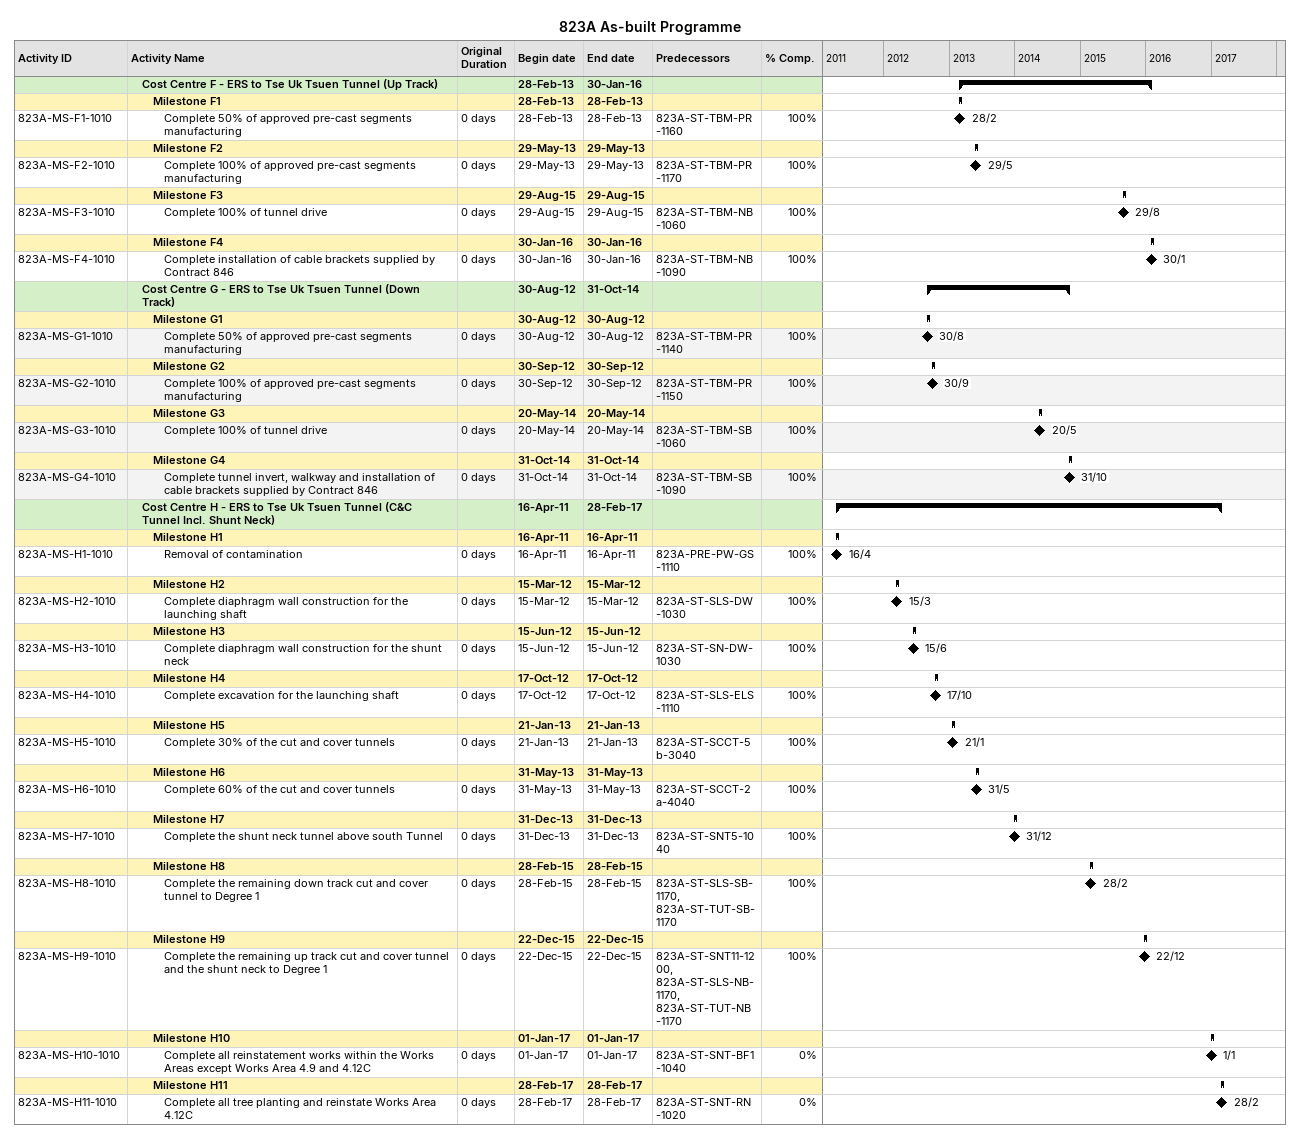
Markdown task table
823A As-built Programme

| ID | Level | Task | Original duration | Start | Finish | Predecessors | % complete |
|---|---|---|---|---|---|---|---|
|  | 2 | **Cost Centre F - ERS to Tse Uk Tsuen Tunnel (Up Track)** |  | 2013-02-28 | 2016-01-30 |  |  |
|  | 3 | **Milestone F1** |  | 2013-02-28 | 2013-02-28 |  |  |
| 823A-MS-F1-1010 | 4 | Complete 50% of approved pre-cast segments manufacturing | 0d | 2013-02-28 | 2013-02-28 | 823A-ST-TBM-PR-1160 | 100 |
|  | 3 | **Milestone F2** |  | 2013-05-29 | 2013-05-29 |  |  |
| 823A-MS-F2-1010 | 4 | Complete 100% of approved pre-cast segments manufacturing | 0d | 2013-05-29 | 2013-05-29 | 823A-ST-TBM-PR-1170 | 100 |
|  | 3 | **Milestone F3** |  | 2015-08-29 | 2015-08-29 |  |  |
| 823A-MS-F3-1010 | 4 | Complete 100% of tunnel drive | 0d | 2015-08-29 | 2015-08-29 | 823A-ST-TBM-NB-1060 | 100 |
|  | 3 | **Milestone F4** |  | 2016-01-30 | 2016-01-30 |  |  |
| 823A-MS-F4-1010 | 4 | Complete installation of cable brackets supplied by Contract 846 | 0d | 2016-01-30 | 2016-01-30 | 823A-ST-TBM-NB-1090 | 100 |
|  | 2 | **Cost Centre G - ERS to Tse Uk Tsuen Tunnel (Down Track)** |  | 2012-08-30 | 2014-10-31 |  |  |
|  | 3 | **Milestone G1** |  | 2012-08-30 | 2012-08-30 |  |  |
| 823A-MS-G1-1010 | 4 | Complete 50% of approved pre-cast segments manufacturing | 0d | 2012-08-30 | 2012-08-30 | 823A-ST-TBM-PR-1140 | 100 |
|  | 3 | **Milestone G2** |  | 2012-09-30 | 2012-09-30 |  |  |
| 823A-MS-G2-1010 | 4 | Complete 100% of approved pre-cast segments manufacturing | 0d | 2012-09-30 | 2012-09-30 | 823A-ST-TBM-PR-1150 | 100 |
|  | 3 | **Milestone G3** |  | 2014-05-20 | 2014-05-20 |  |  |
| 823A-MS-G3-1010 | 4 | Complete 100% of tunnel drive | 0d | 2014-05-20 | 2014-05-20 | 823A-ST-TBM-SB-1060 | 100 |
|  | 3 | **Milestone G4** |  | 2014-10-31 | 2014-10-31 |  |  |
| 823A-MS-G4-1010 | 4 | Complete tunnel invert, walkway and installation of cable brackets supplied by Contract 846 | 0d | 2014-10-31 | 2014-10-31 | 823A-ST-TBM-SB-1090 | 100 |
|  | 2 | **Cost Centre H - ERS to Tse Uk Tsuen Tunnel (C&C Tunnel Incl. Shunt Neck)** |  | 2011-04-16 | 2017-02-28 |  |  |
|  | 3 | **Milestone H1** |  | 2011-04-16 | 2011-04-16 |  |  |
| 823A-MS-H1-1010 | 4 | Removal of contamination | 0d | 2011-04-16 | 2011-04-16 | 823A-PRE-PW-GS-1110 | 100 |
|  | 3 | **Milestone H2** |  | 2012-03-15 | 2012-03-15 |  |  |
| 823A-MS-H2-1010 | 4 | Complete diaphragm wall construction for the launching shaft | 0d | 2012-03-15 | 2012-03-15 | 823A-ST-SLS-DW-1030 | 100 |
|  | 3 | **Milestone H3** |  | 2012-06-15 | 2012-06-15 |  |  |
| 823A-MS-H3-1010 | 4 | Complete diaphragm wall construction for the shunt neck | 0d | 2012-06-15 | 2012-06-15 | 823A-ST-SN-DW-1030 | 100 |
|  | 3 | **Milestone H4** |  | 2012-10-17 | 2012-10-17 |  |  |
| 823A-MS-H4-1010 | 4 | Complete excavation for the launching shaft | 0d | 2012-10-17 | 2012-10-17 | 823A-ST-SLS-ELS-1110 | 100 |
|  | 3 | **Milestone H5** |  | 2013-01-21 | 2013-01-21 |  |  |
| 823A-MS-H5-1010 | 4 | Complete 30% of the cut and cover tunnels | 0d | 2013-01-21 | 2013-01-21 | 823A-ST-SCCT-5b-3040 | 100 |
|  | 3 | **Milestone H6** |  | 2013-05-31 | 2013-05-31 |  |  |
| 823A-MS-H6-1010 | 4 | Complete 60% of the cut and cover tunnels | 0d | 2013-05-31 | 2013-05-31 | 823A-ST-SCCT-2a-4040 | 100 |
|  | 3 | **Milestone H7** |  | 2013-12-31 | 2013-12-31 |  |  |
| 823A-MS-H7-1010 | 4 | Complete the shunt neck tunnel above south Tunnel | 0d | 2013-12-31 | 2013-12-31 | 823A-ST-SNT5-1040 | 100 |
|  | 3 | **Milestone H8** |  | 2015-02-28 | 2015-02-28 |  |  |
| 823A-MS-H8-1010 | 4 | Complete the remaining down track cut and cover tunnel to Degree 1 | 0d | 2015-02-28 | 2015-02-28 | 823A-ST-SLS-SB-1170, 823A-ST-TUT-SB-1170 | 100 |
|  | 3 | **Milestone H9** |  | 2015-12-22 | 2015-12-22 |  |  |
| 823A-MS-H9-1010 | 4 | Complete the remaining up track cut and cover tunnel and the shunt neck to Degree 1 | 0d | 2015-12-22 | 2015-12-22 | 823A-ST-SNT11-1200, 823A-ST-SLS-NB-1170, 823A-ST-TUT-NB-1170 | 100 |
|  | 3 | **Milestone H10** |  | 2017-01-01 | 2017-01-01 |  |  |
| 823A-MS-H10-1010 | 4 | Complete all reinstatement works within the Works Areas except Works Area 4.9 and 4.12C | 0d | 2017-01-01 | 2017-01-01 | 823A-ST-SNT-BF1-1040 | 0 |
|  | 3 | **Milestone H11** |  | 2017-02-28 | 2017-02-28 |  |  |
| 823A-MS-H11-1010 | 4 | Complete all tree planting and reinstate Works Area 4.12C | 0d | 2017-02-28 | 2017-02-28 | 823A-ST-SNT-RN-1020 | 0 |
